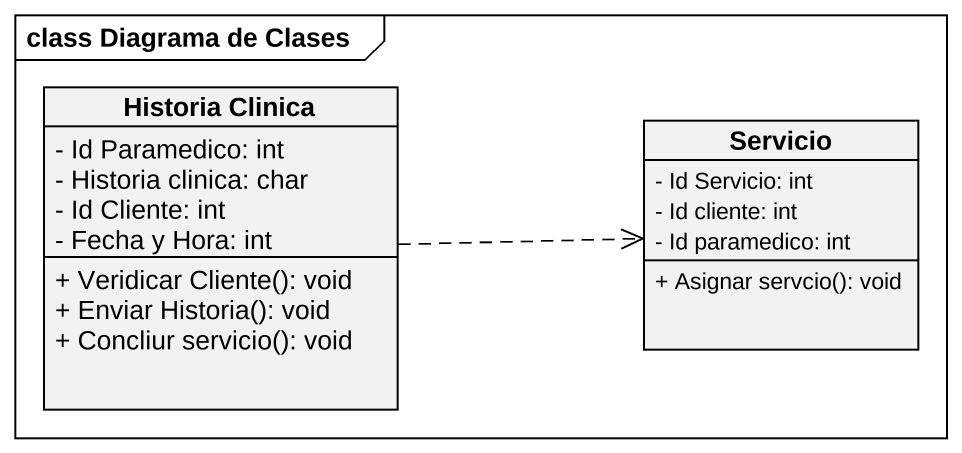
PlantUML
@startuml
mainframe class Diagrama de Clases
hide circle
hide empty members
skinparam classAttributeIconSize 0
class "Historia Clinica" as Historia_Clinica {
  - Id Paramedico: int
  - Historia clinica: char
  - Id Cliente: int
  - Fecha y Hora: int
  + Veridicar Cliente(): void
  + Enviar Historia(): void
  + Concliur servicio(): void
}
class Servicio {
  - Id Servicio: int
  - Id cliente: int
  - Id paramedico: int
  + Asignar servcio(): void
}
Historia_Clinica .right.> Servicio
@enduml
